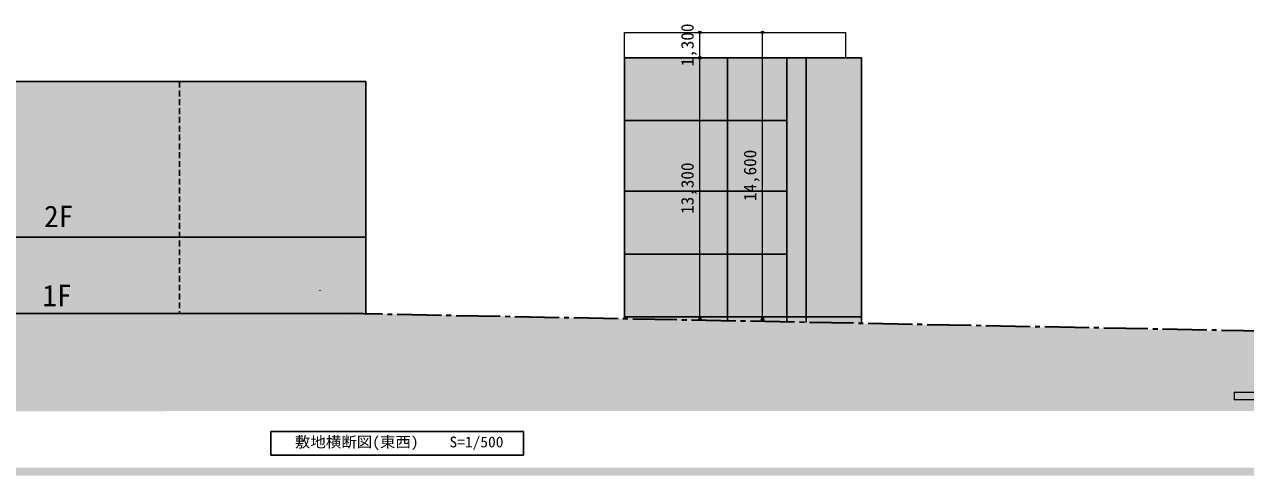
# Model space of a CAD drawing. Units: millimetres at full size. Extents: x -95576 to 124839, y -71355 to 87778.
# Drawn here: x -11578 to 50633, y -69304 to -46313 of the extents above; entities that cross this region are included whole.
import ezdxf
from ezdxf.enums import TextEntityAlignment as Align

# ---------------------------------------------------------------- set-up
doc = ezdxf.new("R2010")
doc.units = ezdxf.units.MM
doc.header["$LTSCALE"] = 250
doc.header["$PDMODE"] = 32
doc.header["$PDSIZE"] = 125
doc.linetypes.add('CHAIN2', pattern=[12, 9, -1, 1, -1])
doc.linetypes.add('DASHED1', pattern=[1.8, 1.2, -0.6])
for name, color, linetype, lineweight in [('0-7_S-BGD-LWCN', 7, 'Continuous', 13), ('6-3_中線', 3, 'Continuous', 25), ('6-D_文字', 7, 'Continuous', 9), ('6-E_寸法', 4, 'Continuous', 9), ('9-C_排水管', 51, 'Continuous', 25)]:
    doc.layers.add(name, color=color, linetype=linetype, lineweight=lineweight)
doc.layers.add('A-C_排水管', color=254, linetype='Continuous')
doc.layers.add('F-D_F-Dﾚｲﾔ', color=150, linetype='Continuous')
doc.styles.add('ＭＳ ゴシック', font='')
doc.styles.get('ＭＳ ゴシック').set_extended_font_data('MS Gothic')

msp = doc.modelspace()

# ---------------------------------------------------------------- linework, layer by layer
at = {"layer": '0-7_S-BGD-LWCN'}
msp.add_line((3472, -59861.5), (3472, -59897.3), dxfattribs=at)
at = {"layer": '6-3_中線'}
for p, q in [((980.7, -67055.2), (980.7, -68256)), ((13850, -67055.2), (980.7, -67055.2)), ((13850, -67055.2), (13850, -68256)), ((13850, -68256), (980.7, -68256))]:
    msp.add_line(p, q, dxfattribs=at)
at = {"layer": '6-D_文字', "color": 4}
for p, q in [((18988.6, -48017.9), (18988.6, -46717.9)), ((30274.8, -48017.9), (30274.8, -46717.9))]:
    msp.add_line(p, q, dxfattribs=at)
at = {"layer": '6-D_文字', "color": 3, "lineweight": 25}
for p, q in [((18988.6, -48017.9), (31073.8, -48017.9)), ((18988.6, -61317.9), (18988.6, -48017.9)), ((24237.1, -48017.9), (24237.1, -61422.9)), ((27256, -48017.9), (27256, -61483.2)), ((28240, -48017.9), (28240, -61497.2)), ((31073.8, -48017.9), (31073.8, -61551.4)), ((-32185.2, -49229), (5814.8, -49229)), ((5814.8, -49229), (5814.8, -61047.4)), ((18988.6, -51217.9), (27256, -51217.9)), ((18988.6, -54817.9), (27256, -54817.9)), ((-32185.2, -57147.4), (5814.8, -57147.4)), ((18988.6, -58017.9), (27256, -58017.9)), ((-32275.2, -61047.4), (4724.8, -61047.4)), ((18988.6, -61217.9), (31073.8, -61217.9))]:
    msp.add_line(p, q, dxfattribs=at)
at = {"layer": '6-D_文字', "color": 3, "linetype": 'DASHED1', "lineweight": 25}
msp.add_line((-3685.2, -49229), (-3685.2, -61047.4), dxfattribs=at)
at = {"layer": '6-D_文字', "color": 2, "linetype": 'CHAIN2', "lineweight": 35}
msp.add_line((51655.4, -61945.1), (4724.8, -61047.4), dxfattribs=at)
at = {"layer": '6-D_文字', "lineweight": 18}
for q in [(50055.4, -65445.1), (51655.4, -65045.1)]:
    msp.add_line((50055.4, -65045.1), q, dxfattribs=at)
at = {"layer": '6-D_文字', "color": 4}
msp.add_lwpolyline([(18988.6, -46717.9), (19035.9, -46717.9), (30274.8, -46717.9)], dxfattribs=at)
at = {"layer": '6-D_文字', "lineweight": 18}
msp.add_lwpolyline([(53655.4, -65045.1), (53655.4, -65445.1), (50055.4, -65445.1)], dxfattribs=at)
at = {"layer": '6-E_寸法'}
for p, q in [((22832.9, -48017.9), (22832.9, -46717.9)), ((26025.3, -61317.9), (26025.3, -46717.9)), ((22832.9, -61317.9), (22832.9, -48017.9))]:
    msp.add_line(p, q, dxfattribs=at)
at = {"layer": '6-E_寸法', "color": 2}
for p in [(22832.9, -46717.9), (26025.3, -46717.9), (22832.9, -48017.9), (22832.9, -61317.9), (26025.3, -61317.9)]:
    msp.add_point(p, dxfattribs=at)
at = {"layer": '9-C_排水管', "color": 254}
for points in [[(-50621.9, -66031.3), (-31538.2, -61047.4), (52055.4, -63357.4), (51655.4, -61971.2)], [(-31538.2, -61047.4), (5461.8, -61047.4), (51655.4, -61971.2)], [(-50621.9, -66031.3), (52255.4, -64857.4), (52255.4, -63357.4)], [(-50621.9, -66031.3), (52255.4, -63357.4), (52055.4, -63357.4)], [(-50621.9, -66031.3), (66366.6, -66005.5), (52255.4, -64857.4)]]:
    msp.add_solid(points, dxfattribs=at)
at = {"layer": 'A-C_排水管'}
msp.add_solid([(18988.6, -48017.9), (18988.6, -61317.9), (31073.8, -48017.9), (31073.8, -61551.4)], dxfattribs=at)
at = {"layer": 'A-C_排水管', "color": 7}
msp.add_solid([(-32185.2, -49229), (-32185.2, -57147.4), (5814.8, -49229), (5814.8, -57147.4)], dxfattribs=at)
at = {"layer": 'A-C_排水管', "color": 51}
msp.add_solid([(-32185.2, -57147.4), (-32185.2, -61047.4), (5814.8, -57147.4), (5814.8, -61047.4)], dxfattribs=at)
at = {"layer": 'F-D_F-Dﾚｲﾔ'}
msp.add_solid([(-95576.2, -69303.6), (-95576.2, -68903.6), (97513.4, -69303.6), (97513.4, -68903.6)], dxfattribs=at)

# ---------------------------------------------------------------- texts
at = {"layer": '6-D_文字', "color": 1, "style": 'ＭＳ ゴシック'}
for s, p in [('2F', (-10581.4, -56974.3)), ('1F', (-10665.5, -61011.5))]:
    msp.add_text(s, height=1100, dxfattribs=at).set_placement(p, align=Align.BOTTOM_LEFT)
at = {"layer": '6-D_文字', "style": 'ＭＳ ゴシック', "width": 1.05}
msp.add_text('敷地横断図(東西)\u3000\u3000S=1/500', height=549.9, dxfattribs=at).set_placement((2202.8, -68030.6), align=Align.BOTTOM_LEFT)
at = {"layer": '6-E_寸法', "color": 3, "style": 'ＭＳ ゴシック'}
for s, p in [('1,300', (22707.9, -48449.1)), ('14,600', (25900.3, -55317.9)), ('13,300', (22707.9, -55967.9))]:
    msp.add_text(s, height=641.5, rotation=90, dxfattribs=at).set_placement(p, align=Align.BOTTOM_LEFT)

doc.saveas('drawing.dxf')
